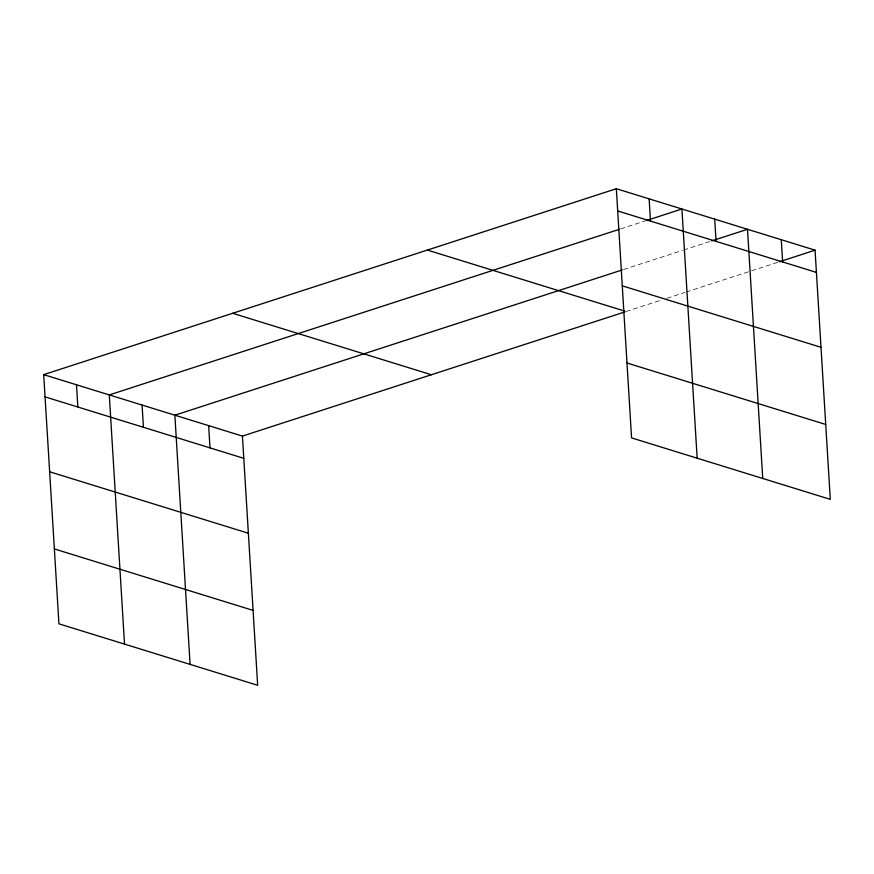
<?xml version="1.0" encoding="UTF-8"?>
<svg xmlns="http://www.w3.org/2000/svg" width="874" height="874" viewBox="0 0 874 874"><rect width="100%" height="100%" fill="white"/><g stroke="black" fill="none" stroke-linecap="round" stroke-linejoin="round"><path stroke-width="0.66" stroke-dasharray="4.37 3.28" d="M620.627 228.901L644.892 221.024M623.643 269.487L682.375 250.423M683.654 250.008L710.464 241.3M626.09 311.526L661.837 299.924M666.949 298.263L684.823 292.462M686.101 292.047L778.035 262.2"/><path stroke-width="1.31" d="M43.7 374.64L242.426 436.093L257.666 685.282L58.94 623.828L43.7 374.64L616.334 188.718L815.06 250.172L830.3 499.36L631.574 437.907L616.334 188.718M619.349 229.316L109.283 394.928L124.523 644.105M646.17 220.609L681.917 208.995L697.157 458.184M622.364 269.902L174.855 415.205L190.095 664.382M711.742 240.885L747.499 229.283L762.74 478.46M242.426 436.093L624.812 311.942M779.313 261.785L815.06 250.172M617.699 210.951L816.414 272.404M622.277 285.842L821.003 347.295M427.364 250.073L624.79 311.122M626.997 363.005L825.722 424.458M232.67 313.285L431.395 374.738M45.055 396.872L243.78 458.326M49.643 471.774L248.358 533.227M54.363 548.938L253.078 610.391M781.28 239.727L782.634 261.96M714.703 219.134L716.068 241.366M649.131 198.857L650.485 221.089M208.635 425.649L210 447.881M142.069 405.066L143.423 427.299M76.486 384.779L77.852 407.011"/></g></svg>
